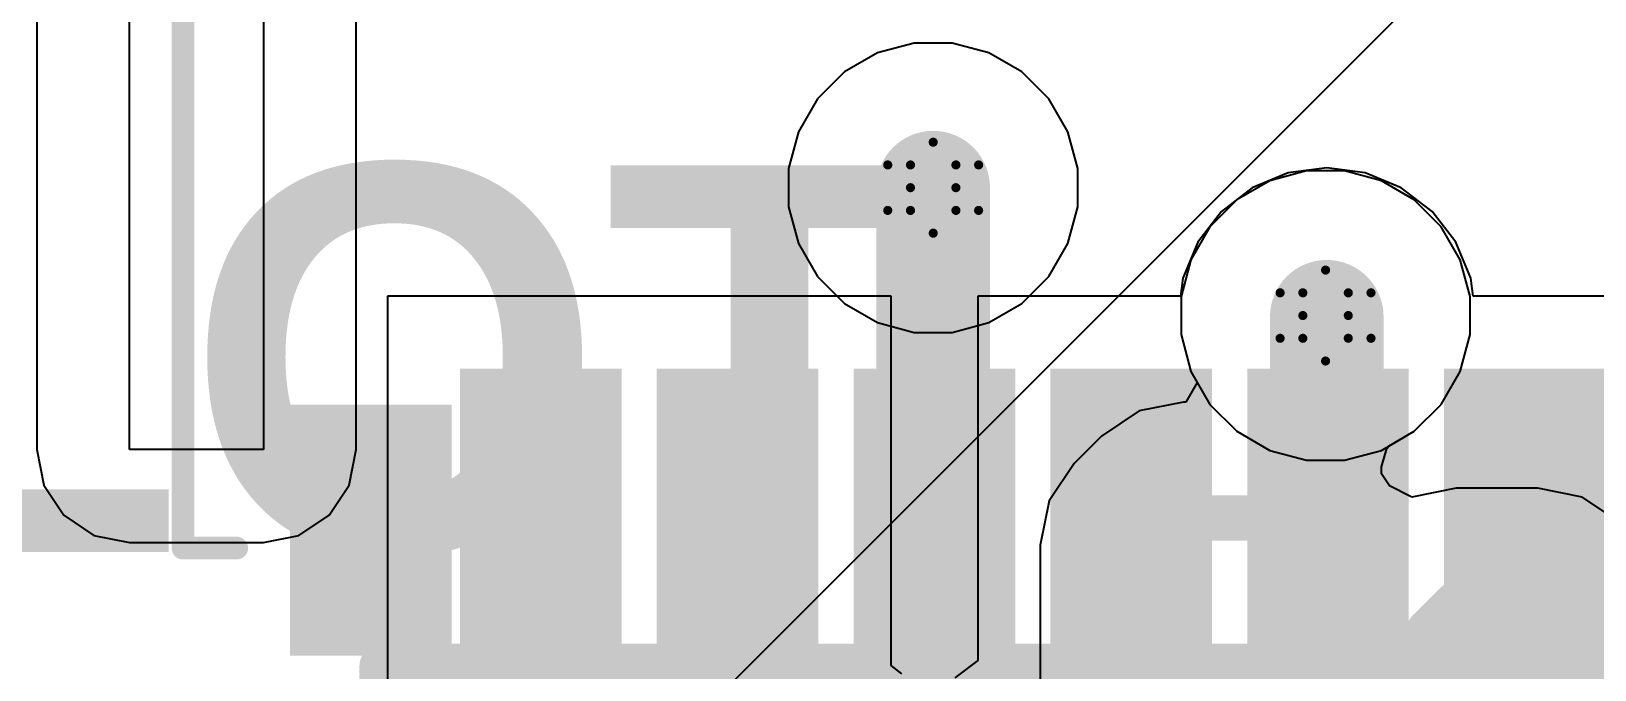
# Model space of a CAD drawing. Header units: inches. Extents: x -3 to 5437, y -3 to 5435.
# Drawn here: x 97.35 to 106.09, y 104.3 to 107.86 of the extents above; entities that cross this region are included whole.
import ezdxf

# ---------------------------------------------------------------- set-up
doc = ezdxf.new("R2010")
doc.units = ezdxf.units.IN
for name, color, linetype in [('Bottom Layer', 5, 'Continuous'), ('Bottom Solder', 6, 'Continuous'), ('Drill Drawing', 1, 'Continuous'), ('GND', 16, 'Continuous'), ('Keep-Out Layer', 6, 'Continuous'), ('PWR', 76, 'Continuous'), ('Top Layer', 1, 'Continuous'), ('Top Overlay', 2, 'Continuous'), ('Top Paste', 8, 'Continuous'), ('Top Solder', 216, 'Continuous'), ('Via Holes', 16, 'Continuous')]:
    doc.layers.add(name, color=color, linetype=linetype)
doc.styles.add('Arial_Bold', font='', dxfattribs={"height": 0.2})
doc.styles.get('Arial_Bold').set_extended_font_data('Arial', bold=True)

# ---------------------------------------------------------------- blocks, each defined once
blk = doc.blocks.new('DM3BT_DSF_PEJS_75')
at = {"layer": 'Top Layer'}
for points in [[(-1, 6.75), (-1, 8.15), (-0.3, 8.15), (-0.3, 6.75)], [(0.1, 6.75), (0.1, 8.15), (0.8, 8.15), (0.8, 6.75)], [(1.2, 6.75), (1.2, 8.15), (1.9, 8.15), (1.9, 6.75)], [(2.3, 6.75), (2.3, 8.15), (3, 8.15), (3, 6.75)], [(3.4, 6.75), (3.4, 8.15), (4.1, 8.15), (4.1, 6.75)], [(4.5, 6.75), (4.5, 8.15), (5.2, 8.15), (5.2, 6.75)], [(5.45, 6.95), (5.45, 8.15), (6.15, 8.15), (6.15, 6.95)]]:
    blk.add_hatch(color=1, dxfattribs=at).paths.add_polyline_path(points)
at = {"layer": 'Top Paste'}
for points in [[(-1, 6.75), (-1, 8.15), (-0.3, 8.15), (-0.3, 6.75)], [(0.1, 6.75), (0.1, 8.15), (0.8, 8.15), (0.8, 6.75)], [(1.2, 6.75), (1.2, 8.15), (1.9, 8.15), (1.9, 6.75)], [(2.3, 6.75), (2.3, 8.15), (3, 8.15), (3, 6.75)], [(3.4, 6.75), (3.4, 8.15), (4.1, 8.15), (4.1, 6.75)], [(4.5, 6.75), (4.5, 8.15), (5.2, 8.15), (5.2, 6.75)], [(5.45, 6.95), (5.45, 8.15), (6.15, 8.15), (6.15, 6.95)]]:
    blk.add_hatch(color=8, dxfattribs=at).paths.add_polyline_path(points)
at = {"layer": 'Top Solder'}
for points in [[(-1.1016, 6.6484), (-1.1016, 8.2516), (-0.1984, 8.2516), (-0.1984, 6.6484)], [(-0.0016, 6.6484), (-0.0016, 8.2516), (0.9016, 8.2516), (0.9016, 6.6484)], [(1.0984, 6.6484), (1.0984, 8.2516), (2.0016, 8.2516), (2.0016, 6.6484)], [(2.1984, 6.6484), (2.1984, 8.2516), (3.1016, 8.2516), (3.1016, 6.6484)], [(3.2984, 6.6484), (3.2984, 8.2516), (4.2016, 8.2516), (4.2016, 6.6484)], [(4.3984, 6.6484), (4.3984, 8.2516), (5.3016, 8.2516), (5.3016, 6.6484)], [(5.3484, 6.8484), (5.3484, 8.2516), (6.2516, 8.2516), (6.2516, 6.8484)]]:
    blk.add_hatch(color=216, dxfattribs=at).paths.add_polyline_path(points)
at = {"layer": 'Keep-Out Layer'}
for p, q in [((6.4, 3.85), (6.4, 7.1)), ((6.4, 7.1), (7.15, 7.1)), ((7.15, 7.1), (7.15, 3.85))]:
    blk.add_line(p, q, dxfattribs=at)
at = {"layer": 'Top Overlay'}
for points in [[(6.85, 7.65, 0.127, 0.127, 0), (6.55, 7.65, 0.127, 0.127, 0)], [(6.85, 7.65, 0.127, 0.127, 0), (6.85, 4.2, 0.127, 0.127, 0)]]:
    blk.add_lwpolyline(points, format="xyseb", dxfattribs=at)
for points in [[(6.5183, 7.65, 0.0635, 0.0635, 1), (6.5818, 7.65, 0.0635, 0.0635, 1)], [(6.8183, 7.65, 0.0635, 0.0635, 1), (6.8818, 7.65, 0.0635, 0.0635, 1)], [(6.8183, 7.65, 0.0635, 0.0635, 1), (6.8818, 7.65, 0.0635, 0.0635, 1)]]:
    blk.add_lwpolyline(points, format="xyseb", close=True, dxfattribs=at)

msp = doc.modelspace()

# ---------------------------------------------------------------- hatches: boundary and pattern name
at = {"layer": 'Bottom Layer'}
h = msp.add_hatch(color=5, dxfattribs=at)
edge = h.paths.add_edge_path()
edge.add_arc((102.3942, 106.9879), 0.3, 0, 360)
h = msp.add_hatch(color=5, dxfattribs=at)
edge = h.paths.add_edge_path()
edge.add_arc((104.5874, 106.2736), 0.3, 0, 360)
at = {"layer": 'GND'}
h = msp.add_hatch(color=16, dxfattribs=at)
edge = h.paths.add_edge_path()
edge.add_arc((102.3942, 106.9879), 0.3, 0, 360)
h = msp.add_hatch(color=16, dxfattribs=at)
edge = h.paths.add_edge_path()
edge.add_arc((104.5874, 106.2736), 0.3, 0, 360)
at = {"layer": 'PWR'}
h = msp.add_hatch(color=76, dxfattribs=at)
edge = h.paths.add_edge_path()
edge.add_arc((102.3942, 106.9879), 0.3, 0, 360)
h = msp.add_hatch(color=76, dxfattribs=at)
edge = h.paths.add_edge_path()
edge.add_arc((104.5874, 106.2736), 0.3, 0, 360)
at = {"layer": 'Top Layer'}
h = msp.add_hatch(color=1, dxfattribs=at)
edge = h.paths.add_edge_path()
edge.add_arc((102.3942, 106.9879), 0.3, 0, 360)
h = msp.add_hatch(color=1, dxfattribs=at)
edge = h.paths.add_edge_path()
edge.add_arc((104.5874, 106.2736), 0.3, 0, 360)
msp.add_hatch(color=1, dxfattribs=at).paths.add_polyline_path([(104.251, 103.7336), (104.951, 103.7336), (104.951, 104.8282), (104.251, 104.8282)])
at = {"layer": 'Via Holes'}
h = msp.add_hatch(color=7, dxfattribs=at)
edge = h.paths.add_edge_path()
edge.add_arc((102.3942, 106.9879), 0.15, 0, 360)
h = msp.add_hatch(color=7, dxfattribs=at)
edge = h.paths.add_edge_path()
edge.add_arc((104.5874, 106.2736), 0.15, 0, 360)

# ---------------------------------------------------------------- linework, layer by layer
at = {"layer": 'Bottom Layer'}
for p, q in [((97.3831, 108.7745), (97.3831, 105.5245)), ((99.169, 105.5245), (99.169, 108.7745)), ((104.481, 107.0816), (104.2755, 107.0265)), ((104.6938, 107.0816), (104.481, 107.0816)), ((104.8993, 107.0265), (104.6938, 107.0816)), ((104.2755, 107.0265), (104.0913, 106.9202)), ((105.0835, 106.9202), (104.8993, 107.0265)), ((104.0913, 106.9202), (103.9408, 106.7697)), ((105.234, 106.7697), (105.0835, 106.9202)), ((103.9408, 106.7697), (103.8345, 106.5855)), ((105.3403, 106.5855), (105.234, 106.7697)), ((103.8345, 106.5855), (103.7794, 106.38)), ((105.3954, 106.38), (105.3403, 106.5855)), ((103.7794, 106.38), (103.7794, 106.1672)), ((105.3954, 106.1672), (105.3954, 106.38)), ((103.7794, 106.1672), (103.8345, 105.9617)), ((105.3403, 105.9617), (105.3954, 106.1672)), ((103.8345, 105.9617), (103.87, 105.9001)), ((105.234, 105.7775), (105.3403, 105.9617)), ((103.87, 105.9001), (103.8065, 105.7901)), ((103.7927, 105.7901), (103.545, 105.7408)), ((103.8065, 105.7901), (103.7927, 105.7901)), ((105.0835, 105.627), (105.234, 105.7775)), ((103.545, 105.7408), (103.3349, 105.6005)), ((103.3349, 105.6005), (103.1825, 105.4481)), ((104.9423, 105.5455), (105.0835, 105.627)), ((97.3831, 105.5245), (97.4225, 105.3263)), ((99.1296, 105.3263), (99.169, 105.5245)), ((104.8994, 105.4278), (104.9307, 105.5318)), ((104.9307, 105.5318), (104.9423, 105.5455)), ((103.1825, 105.4481), (103.0422, 105.2381)), ((104.8995, 105.3892), (104.8994, 105.4278)), ((97.4225, 105.3263), (97.5348, 105.1582)), ((99.0173, 105.1582), (99.1296, 105.3263)), ((104.9442, 105.3223), (104.8995, 105.3892)), ((105.069, 105.2596), (104.9442, 105.3223)), ((105.3167, 105.3089), (105.069, 105.2596)), ((105.7739, 105.3089), (105.3167, 105.3089)), ((106.0217, 105.2596), (105.7739, 105.3089)), ((103.0422, 105.2381), (102.9929, 104.9903)), ((106.2317, 105.1193), (106.0217, 105.2596)), ((97.5348, 105.1582), (97.7028, 105.0459)), ((98.8492, 105.0459), (99.0173, 105.1582)), ((97.7028, 105.0459), (97.901, 105.0065)), ((97.901, 105.0065), (98.651, 105.0065)), ((98.651, 105.0065), (98.8492, 105.0459)), ((102.9929, 104.9903), (102.9929, 104.1636))]:
    msp.add_line(p, q, dxfattribs=at)
for points in [[(103.6403, 104.9903, 0.254, 0.254, 0), (103.7927, 105.1427, 0.254, 0.254, 0)], [(103.7927, 105.1427, 0.254, 0.254, 0), (104.2499, 105.1427, 0.254, 0.254, 0)], [(104.2499, 105.1427, 0.254, 0.254, 0), (104.4023, 104.9903, 0.254, 0.254, 0)], [(103.6403, 103.8954, 0.254, 0.254, 0), (103.6403, 104.9903, 0.254, 0.254, 0)], [(104.4023, 103.9377, 0.254, 0.254, 0), (104.4023, 104.9903, 0.254, 0.254, 0)], [(105.1643, 104.509, 0.254, 0.254, 0), (105.3167, 104.6614, 0.254, 0.254, 0)], [(105.3167, 104.6614, 0.254, 0.254, 0), (105.7739, 104.6614, 0.254, 0.254, 0)], [(105.7739, 104.6614, 0.254, 0.254, 0), (105.9263, 104.509, 0.254, 0.254, 0)], [(105.1643, 103.9377, 0.254, 0.254, 0), (105.1643, 104.509, 0.254, 0.254, 0)], [(105.9263, 103.9377, 0.254, 0.254, 0), (105.9263, 104.509, 0.254, 0.254, 0)]]:
    msp.add_lwpolyline(points, format="xyseb", dxfattribs=at)
for points in [[(103.7292, 105.1427, 0.127, 0.127, 1), (103.8562, 105.1427, 0.127, 0.127, 1)], [(103.7292, 105.1427, 0.127, 0.127, 1), (103.8562, 105.1427, 0.127, 0.127, 1)], [(104.1864, 105.1427, 0.127, 0.127, 1), (104.3134, 105.1427, 0.127, 0.127, 1)], [(104.1864, 105.1427, 0.127, 0.127, 1), (104.3134, 105.1427, 0.127, 0.127, 1)], [(103.5768, 104.9903, 0.127, 0.127, 1), (103.7038, 104.9903, 0.127, 0.127, 1)], [(103.5768, 104.9903, 0.127, 0.127, 1), (103.7038, 104.9903, 0.127, 0.127, 1)], [(104.3388, 104.9903, 0.127, 0.127, 1), (104.4658, 104.9903, 0.127, 0.127, 1)], [(104.3388, 104.9903, 0.127, 0.127, 1), (104.4658, 104.9903, 0.127, 0.127, 1)], [(105.2532, 104.6614, 0.127, 0.127, 1), (105.3802, 104.6614, 0.127, 0.127, 1)], [(105.2532, 104.6614, 0.127, 0.127, 1), (105.3802, 104.6614, 0.127, 0.127, 1)], [(105.7104, 104.6614, 0.127, 0.127, 1), (105.8374, 104.6614, 0.127, 0.127, 1)], [(105.7104, 104.6614, 0.127, 0.127, 1), (105.8374, 104.6614, 0.127, 0.127, 1)], [(105.1008, 104.509, 0.127, 0.127, 1), (105.2278, 104.509, 0.127, 0.127, 1)], [(105.1008, 104.509, 0.127, 0.127, 1), (105.2278, 104.509, 0.127, 0.127, 1)], [(105.8628, 104.509, 0.127, 0.127, 1), (105.9898, 104.509, 0.127, 0.127, 1)], [(105.8628, 104.509, 0.127, 0.127, 1), (105.9898, 104.509, 0.127, 0.127, 1)]]:
    msp.add_lwpolyline(points, format="xyseb", close=True, dxfattribs=at)
at = {"layer": 'Bottom Solder'}
msp.add_line((0.3381, 3.382), (5436.9008, 5435.1662), dxfattribs=at)
at = {"layer": 'Drill Drawing'}
for points in [[(102.2672, 107.1149, 0.0508, 0.0508, 0), (102.3942, 107.2419, 0.0508, 0.0508, 0)], [(102.3942, 107.2419, 0.0508, 0.0508, 0), (102.5212, 107.1149, 0.0508, 0.0508, 0)], [(102.1402, 107.1149, 0.0508, 0.0508, 0), (102.2672, 106.9879, 0.0508, 0.0508, 0)], [(102.1402, 107.1149, 0.0508, 0.0508, 0), (102.2672, 107.1149, 0.0508, 0.0508, 0)], [(102.5212, 107.1149, 0.0508, 0.0508, 0), (102.6482, 107.1149, 0.0508, 0.0508, 0)], [(102.5212, 106.9879, 0.0508, 0.0508, 0), (102.6482, 107.1149, 0.0508, 0.0508, 0)], [(102.1402, 106.8609, 0.0508, 0.0508, 0), (102.2672, 106.9879, 0.0508, 0.0508, 0)], [(102.5212, 106.9879, 0.0508, 0.0508, 0), (102.6482, 106.8609, 0.0508, 0.0508, 0)], [(102.1402, 106.8609, 0.0508, 0.0508, 0), (102.2672, 106.8609, 0.0508, 0.0508, 0)], [(102.2672, 106.8609, 0.0508, 0.0508, 0), (102.3942, 106.7339, 0.0508, 0.0508, 0)], [(102.3942, 106.7339, 0.0508, 0.0508, 0), (102.5212, 106.8609, 0.0508, 0.0508, 0)], [(102.5212, 106.8609, 0.0508, 0.0508, 0), (102.6482, 106.8609, 0.0508, 0.0508, 0)], [(104.4604, 106.4006, 0.0508, 0.0508, 0), (104.5874, 106.5276, 0.0508, 0.0508, 0)], [(104.5874, 106.5276, 0.0508, 0.0508, 0), (104.7144, 106.4006, 0.0508, 0.0508, 0)], [(104.3334, 106.4006, 0.0508, 0.0508, 0), (104.4604, 106.2736, 0.0508, 0.0508, 0)], [(104.3334, 106.4006, 0.0508, 0.0508, 0), (104.4604, 106.4006, 0.0508, 0.0508, 0)], [(104.7144, 106.4006, 0.0508, 0.0508, 0), (104.8414, 106.4006, 0.0508, 0.0508, 0)], [(104.7144, 106.2736, 0.0508, 0.0508, 0), (104.8414, 106.4006, 0.0508, 0.0508, 0)], [(104.3334, 106.1466, 0.0508, 0.0508, 0), (104.4604, 106.2736, 0.0508, 0.0508, 0)], [(104.7144, 106.2736, 0.0508, 0.0508, 0), (104.8414, 106.1466, 0.0508, 0.0508, 0)], [(104.3334, 106.1466, 0.0508, 0.0508, 0), (104.4604, 106.1466, 0.0508, 0.0508, 0)], [(104.4604, 106.1466, 0.0508, 0.0508, 0), (104.5874, 106.0196, 0.0508, 0.0508, 0)], [(104.5874, 106.0196, 0.0508, 0.0508, 0), (104.7144, 106.1466, 0.0508, 0.0508, 0)], [(104.7144, 106.1466, 0.0508, 0.0508, 0), (104.8414, 106.1466, 0.0508, 0.0508, 0)]]:
    msp.add_lwpolyline(points, format="xyseb", dxfattribs=at)
for points in [[(102.3815, 107.2419, 0.0254, 0.0254, 1), (102.4069, 107.2419, 0.0254, 0.0254, 1)], [(102.3815, 107.2419, 0.0254, 0.0254, 1), (102.4069, 107.2419, 0.0254, 0.0254, 1)], [(102.1275, 107.1149, 0.0254, 0.0254, 1), (102.1529, 107.1149, 0.0254, 0.0254, 1)], [(102.1275, 107.1149, 0.0254, 0.0254, 1), (102.1529, 107.1149, 0.0254, 0.0254, 1)], [(102.2545, 107.1149, 0.0254, 0.0254, 1), (102.2799, 107.1149, 0.0254, 0.0254, 1)], [(102.2545, 107.1149, 0.0254, 0.0254, 1), (102.2799, 107.1149, 0.0254, 0.0254, 1)], [(102.5085, 107.1149, 0.0254, 0.0254, 1), (102.5339, 107.1149, 0.0254, 0.0254, 1)], [(102.5085, 107.1149, 0.0254, 0.0254, 1), (102.5339, 107.1149, 0.0254, 0.0254, 1)], [(102.6355, 107.1149, 0.0254, 0.0254, 1), (102.6609, 107.1149, 0.0254, 0.0254, 1)], [(102.6355, 107.1149, 0.0254, 0.0254, 1), (102.6609, 107.1149, 0.0254, 0.0254, 1)], [(102.2545, 106.9879, 0.0254, 0.0254, 1), (102.2799, 106.9879, 0.0254, 0.0254, 1)], [(102.2545, 106.9879, 0.0254, 0.0254, 1), (102.2799, 106.9879, 0.0254, 0.0254, 1)], [(102.5085, 106.9879, 0.0254, 0.0254, 1), (102.5339, 106.9879, 0.0254, 0.0254, 1)], [(102.5085, 106.9879, 0.0254, 0.0254, 1), (102.5339, 106.9879, 0.0254, 0.0254, 1)], [(102.1275, 106.8609, 0.0254, 0.0254, 1), (102.1529, 106.8609, 0.0254, 0.0254, 1)], [(102.1275, 106.8609, 0.0254, 0.0254, 1), (102.1529, 106.8609, 0.0254, 0.0254, 1)], [(102.2545, 106.8609, 0.0254, 0.0254, 1), (102.2799, 106.8609, 0.0254, 0.0254, 1)], [(102.2545, 106.8609, 0.0254, 0.0254, 1), (102.2799, 106.8609, 0.0254, 0.0254, 1)], [(102.5085, 106.8609, 0.0254, 0.0254, 1), (102.5339, 106.8609, 0.0254, 0.0254, 1)], [(102.5085, 106.8609, 0.0254, 0.0254, 1), (102.5339, 106.8609, 0.0254, 0.0254, 1)], [(102.6355, 106.8609, 0.0254, 0.0254, 1), (102.6609, 106.8609, 0.0254, 0.0254, 1)], [(102.6355, 106.8609, 0.0254, 0.0254, 1), (102.6609, 106.8609, 0.0254, 0.0254, 1)], [(102.3815, 106.7339, 0.0254, 0.0254, 1), (102.4069, 106.7339, 0.0254, 0.0254, 1)], [(102.3815, 106.7339, 0.0254, 0.0254, 1), (102.4069, 106.7339, 0.0254, 0.0254, 1)], [(104.5747, 106.5276, 0.0254, 0.0254, 1), (104.6001, 106.5276, 0.0254, 0.0254, 1)], [(104.5747, 106.5276, 0.0254, 0.0254, 1), (104.6001, 106.5276, 0.0254, 0.0254, 1)], [(104.3207, 106.4006, 0.0254, 0.0254, 1), (104.3461, 106.4006, 0.0254, 0.0254, 1)], [(104.3207, 106.4006, 0.0254, 0.0254, 1), (104.3461, 106.4006, 0.0254, 0.0254, 1)], [(104.4477, 106.4006, 0.0254, 0.0254, 1), (104.4731, 106.4006, 0.0254, 0.0254, 1)], [(104.4477, 106.4006, 0.0254, 0.0254, 1), (104.4731, 106.4006, 0.0254, 0.0254, 1)], [(104.7017, 106.4006, 0.0254, 0.0254, 1), (104.7271, 106.4006, 0.0254, 0.0254, 1)], [(104.7017, 106.4006, 0.0254, 0.0254, 1), (104.7271, 106.4006, 0.0254, 0.0254, 1)], [(104.8287, 106.4006, 0.0254, 0.0254, 1), (104.8541, 106.4006, 0.0254, 0.0254, 1)], [(104.8287, 106.4006, 0.0254, 0.0254, 1), (104.8541, 106.4006, 0.0254, 0.0254, 1)], [(104.4477, 106.2736, 0.0254, 0.0254, 1), (104.4731, 106.2736, 0.0254, 0.0254, 1)], [(104.4477, 106.2736, 0.0254, 0.0254, 1), (104.4731, 106.2736, 0.0254, 0.0254, 1)], [(104.7017, 106.2736, 0.0254, 0.0254, 1), (104.7271, 106.2736, 0.0254, 0.0254, 1)], [(104.7017, 106.2736, 0.0254, 0.0254, 1), (104.7271, 106.2736, 0.0254, 0.0254, 1)], [(104.3207, 106.1466, 0.0254, 0.0254, 1), (104.3461, 106.1466, 0.0254, 0.0254, 1)], [(104.3207, 106.1466, 0.0254, 0.0254, 1), (104.3461, 106.1466, 0.0254, 0.0254, 1)], [(104.4477, 106.1466, 0.0254, 0.0254, 1), (104.4731, 106.1466, 0.0254, 0.0254, 1)], [(104.4477, 106.1466, 0.0254, 0.0254, 1), (104.4731, 106.1466, 0.0254, 0.0254, 1)], [(104.7017, 106.1466, 0.0254, 0.0254, 1), (104.7271, 106.1466, 0.0254, 0.0254, 1)], [(104.7017, 106.1466, 0.0254, 0.0254, 1), (104.7271, 106.1466, 0.0254, 0.0254, 1)], [(104.8287, 106.1466, 0.0254, 0.0254, 1), (104.8541, 106.1466, 0.0254, 0.0254, 1)], [(104.8287, 106.1466, 0.0254, 0.0254, 1), (104.8541, 106.1466, 0.0254, 0.0254, 1)], [(104.5747, 106.0196, 0.0254, 0.0254, 1), (104.6001, 106.0196, 0.0254, 0.0254, 1)], [(104.5747, 106.0196, 0.0254, 0.0254, 1), (104.6001, 106.0196, 0.0254, 0.0254, 1)]]:
    msp.add_lwpolyline(points, format="xyseb", close=True, dxfattribs=at)
at = {"layer": 'GND'}
for p, q in [((97.3831, 108.7745), (97.3831, 105.5245)), ((99.169, 105.5245), (99.169, 108.7745)), ((104.481, 107.0816), (104.2755, 107.0265)), ((104.6938, 107.0816), (104.481, 107.0816)), ((104.8993, 107.0265), (104.6938, 107.0816)), ((104.2755, 107.0265), (104.0913, 106.9202)), ((105.0835, 106.9202), (104.8993, 107.0265)), ((104.0913, 106.9202), (103.9408, 106.7697)), ((105.234, 106.7697), (105.0835, 106.9202)), ((103.9408, 106.7697), (103.8345, 106.5855)), ((105.3403, 106.5855), (105.234, 106.7697)), ((103.8345, 106.5855), (103.7794, 106.38)), ((105.3954, 106.38), (105.3403, 106.5855)), ((103.7794, 106.38), (103.7794, 106.1672)), ((105.3954, 106.1672), (105.3954, 106.38)), ((103.7794, 106.1672), (103.8345, 105.9617)), ((105.3403, 105.9617), (105.3954, 106.1672)), ((103.8345, 105.9617), (103.9408, 105.7775)), ((105.234, 105.7775), (105.3403, 105.9617)), ((103.9408, 105.7775), (104.0913, 105.627)), ((105.0835, 105.627), (105.234, 105.7775)), ((104.0913, 105.627), (104.2755, 105.5207)), ((104.8993, 105.5207), (105.0835, 105.627)), ((97.3831, 105.5245), (97.4225, 105.3263)), ((99.1296, 105.3263), (99.169, 105.5245)), ((104.2755, 105.5207), (104.481, 105.4656)), ((104.6938, 105.4656), (104.8993, 105.5207)), ((104.481, 105.4656), (104.6938, 105.4656)), ((97.4225, 105.3263), (97.5348, 105.1582)), ((99.0173, 105.1582), (99.1296, 105.3263)), ((97.5348, 105.1582), (97.7028, 105.0459)), ((98.8492, 105.0459), (99.0173, 105.1582)), ((97.7028, 105.0459), (97.901, 105.0065)), ((97.901, 105.0065), (98.651, 105.0065)), ((98.651, 105.0065), (98.8492, 105.0459))]:
    msp.add_line(p, q, dxfattribs=at)
at = {"layer": 'PWR'}
for p, q in [((99.169, 105.5245), (99.169, 108.7745)), ((97.3831, 108.4733), (97.3831, 105.5245)), ((102.2878, 107.7959), (102.0823, 107.7408)), ((102.5006, 107.7959), (102.2878, 107.7959)), ((102.7061, 107.7408), (102.5006, 107.7959)), ((102.0823, 107.7408), (101.8981, 107.6344)), ((102.8903, 107.6344), (102.7061, 107.7408)), ((101.8981, 107.6344), (101.7477, 107.484)), ((103.0408, 107.484), (102.8903, 107.6344)), ((101.7477, 107.484), (101.6413, 107.2997)), ((103.1472, 107.2997), (103.0408, 107.484)), ((101.6413, 107.2997), (101.5862, 107.0942)), ((103.2022, 107.0942), (103.1472, 107.2997)), ((101.5862, 107.0942), (101.5862, 106.8815)), ((103.2022, 106.8815), (103.2022, 107.0942)), ((101.5862, 106.8815), (101.6413, 106.676)), ((103.1472, 106.676), (103.2022, 106.8815)), ((101.6413, 106.676), (101.7477, 106.4917)), ((103.0408, 106.4917), (103.1472, 106.676)), ((101.7477, 106.4917), (101.8981, 106.3413)), ((102.8903, 106.3413), (103.0408, 106.4917)), ((101.8981, 106.3413), (102.0823, 106.2349)), ((102.7061, 106.2349), (102.8903, 106.3413)), ((102.0823, 106.2349), (102.2878, 106.1799)), ((102.5006, 106.1799), (102.7061, 106.2349)), ((102.2878, 106.1799), (102.5006, 106.1799)), ((97.3831, 105.5245), (97.4225, 105.3263)), ((99.1296, 105.3263), (99.169, 105.5245)), ((97.4225, 105.3263), (97.5348, 105.1582)), ((99.0173, 105.1582), (99.1296, 105.3263)), ((97.5348, 105.1582), (97.7028, 105.0459)), ((98.8492, 105.0459), (99.0173, 105.1582)), ((97.7028, 105.0459), (97.901, 105.0065)), ((97.901, 105.0065), (98.651, 105.0065)), ((98.651, 105.0065), (98.8492, 105.0459))]:
    msp.add_line(p, q, dxfattribs=at)
at = {"layer": 'Top Layer'}
for p, q in [((97.3831, 108.7745), (97.3831, 105.5245)), ((99.169, 105.5245), (99.169, 108.7745)), ((104.3787, 107.071), (104.1779, 106.9879)), ((104.5942, 107.0994), (104.3787, 107.071)), ((104.8097, 107.071), (104.5942, 107.0994)), ((105.0105, 106.9879), (104.8097, 107.071)), ((104.1779, 106.9879), (104.0055, 106.8555)), ((105.183, 106.8555), (105.0105, 106.9879)), ((104.0055, 106.8555), (103.8731, 106.6831)), ((105.3153, 106.6831), (105.183, 106.8555)), ((103.8731, 106.6831), (103.79, 106.4823)), ((105.3985, 106.4823), (105.3153, 106.6831)), ((103.79, 106.4823), (103.7768, 106.3825)), ((105.4116, 106.3825), (105.3985, 106.4823)), ((102.159, 106.3825), (99.343, 106.3825)), ((99.343, 106.3825), (99.343, 103.9665)), ((102.159, 104.3183), (102.159, 106.3825)), ((103.7768, 106.3825), (102.643, 106.3825)), ((102.643, 106.3825), (102.643, 104.3473)), ((108.759, 106.3825), (105.4116, 106.3825)), ((97.3831, 105.5245), (97.4225, 105.3263)), ((99.1296, 105.3263), (99.169, 105.5245)), ((97.4225, 105.3263), (97.5348, 105.1582)), ((99.0173, 105.1582), (99.1296, 105.3263)), ((97.5348, 105.1582), (97.7028, 105.0459)), ((98.8492, 105.0459), (99.0173, 105.1582)), ((97.7028, 105.0459), (97.901, 105.0065)), ((97.901, 105.0065), (98.651, 105.0065)), ((98.651, 105.0065), (98.8492, 105.0459)), ((102.643, 104.3473), (102.516, 104.2498)), ((102.2187, 104.2725), (102.159, 104.3183))]:
    msp.add_line(p, q, dxfattribs=at)
for points in [[(102.3942, 105.1813, 0.635, 0.635, 0), (102.3942, 106.9879, 0.635, 0.635, 0)], [(104.5942, 105.1813, 0.635, 0.635, 0), (104.5942, 106.2668, 0.635, 0.635, 0)], [(101.301, 105.1745, 0.381, 0.381, 0), (101.303, 105.1725, 0.381, 0.381, 0)], [(101.303, 103.4486, 0.381, 0.381, 0), (101.303, 105.1725, 0.381, 0.381, 0)], [(103.362, 103.6343, 0.381, 0.381, 0), (103.362, 105.1625, 0.381, 0.381, 0)], [(103.489, 105.1625, 0.381, 0.381, 0), (103.501, 105.1745, 0.381, 0.381, 0)], [(105.701, 105.1745, 0.381, 0.381, 0), (105.7059, 105.1696, 0.381, 0.381, 0)], [(105.7059, 101.5816, 0.381, 0.381, 0), (105.7059, 105.1696, 0.381, 0.381, 0)], [(102.3942, 105.1813, 0.254, 0.254, 0), (102.401, 105.1745, 0.254, 0.254, 0)]]:
    msp.add_lwpolyline(points, format="xyseb", dxfattribs=at)
for points in [[(102.2355, 106.9879, 0.3175, 0.3175, 1), (102.553, 106.9879, 0.3175, 0.3175, 1)], [(104.4355, 106.2668, 0.3175, 0.3175, 1), (104.753, 106.2668, 0.3175, 0.3175, 1)], [(102.2355, 105.1813, 0.3175, 0.3175, 1), (102.553, 105.1813, 0.3175, 0.3175, 1)], [(104.4355, 105.1813, 0.3175, 0.3175, 1), (104.753, 105.1813, 0.3175, 0.3175, 1)], [(101.2058, 105.1745, 0.1905, 0.1905, 1), (101.3963, 105.1745, 0.1905, 0.1905, 1)], [(101.2078, 105.1725, 0.1905, 0.1905, 1), (101.3983, 105.1725, 0.1905, 0.1905, 1)], [(101.2078, 105.1725, 0.1905, 0.1905, 1), (101.3983, 105.1725, 0.1905, 0.1905, 1)], [(103.2668, 105.1625, 0.1905, 0.1905, 1), (103.4573, 105.1625, 0.1905, 0.1905, 1)], [(103.3938, 105.1625, 0.1905, 0.1905, 1), (103.5843, 105.1625, 0.1905, 0.1905, 1)], [(103.4058, 105.1745, 0.1905, 0.1905, 1), (103.5963, 105.1745, 0.1905, 0.1905, 1)], [(105.6058, 105.1745, 0.1905, 0.1905, 1), (105.7963, 105.1745, 0.1905, 0.1905, 1)], [(105.6107, 105.1696, 0.1905, 0.1905, 1), (105.8012, 105.1696, 0.1905, 0.1905, 1)], [(105.6107, 105.1696, 0.1905, 0.1905, 1), (105.8012, 105.1696, 0.1905, 0.1905, 1)], [(102.3307, 105.1813, 0.127, 0.127, 1), (102.4577, 105.1813, 0.127, 0.127, 1)], [(102.3375, 105.1745, 0.127, 0.127, 1), (102.4645, 105.1745, 0.127, 0.127, 1)]]:
    msp.add_lwpolyline(points, format="xyseb", close=True, dxfattribs=at)
at = {"layer": 'Top Overlay'}
for points in [[(99.314, 104.3142, 0.254, 0.254, 0), (108.585, 104.3142, 0.254, 0.254, 0)], [(99.314, 100.1014, 0.254, 0.254, 0), (99.314, 104.3142, 0.254, 0.254, 0)]]:
    msp.add_lwpolyline(points, format="xyseb", dxfattribs=at)
msp.add_lwpolyline([(99.2505, 104.3142, 0.127, 0.127, 1), (99.3775, 104.3142, 0.127, 0.127, 1)], format="xyseb", close=True, dxfattribs=at)
msp.add_lwpolyline([(99.2505, 104.3142, 0.127, 0.127, 1), (99.3775, 104.3142, 0.127, 0.127, 1)], format="xyseb", close=True, dxfattribs=at)
at = {"layer": 'Top Solder'}
msp.add_line((0.3381, 3.382), (5436.9008, 5435.1662), dxfattribs=at)

# ---------------------------------------------------------------- block references
at = {"rotation": 180}
msp.add_blockref('DM3BT_DSF_PEJS_75', (105.051, 112.6245), dxfattribs=at)

# ---------------------------------------------------------------- texts
at = {"layer": 'Top Overlay', "style": 'Arial_Bold'}
msp.add_text('SD SLOT', height=2.159, rotation=360, dxfattribs=at).set_placement((89.3318, 104.9534))

doc.saveas('drawing.dxf')
